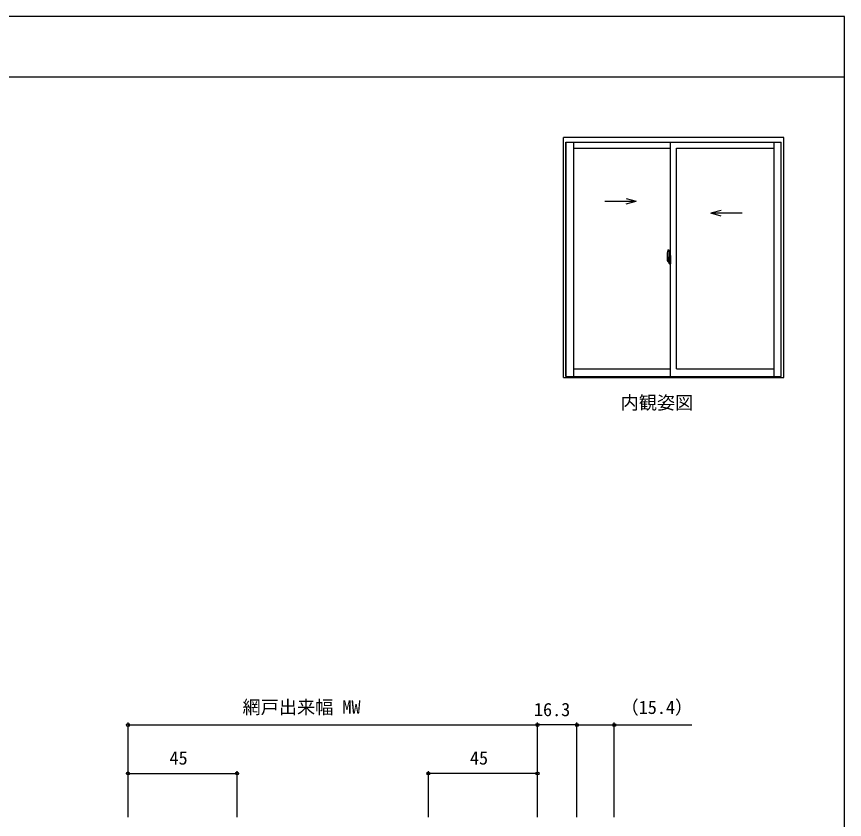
# Model space of a CAD drawing. Units: millimetres, scale not verified. Extents: x -437 to 438, y -331 to 329.
# Drawn here: x 96.5 to 438.2, y -37.8 to 293.7 of the extents above; entities that cross this region are included whole.
import ezdxf
from ezdxf.enums import TextEntityAlignment as Align

# ---------------------------------------------------------------- set-up
doc = ezdxf.new("R2010")
doc.units = ezdxf.units.MM
doc.header["$LTSCALE"] = 2
for name, color, linetype in [('0-1_USER1', 3, 'Continuous'), ('0-6_YKK_A1', 4, 'Continuous'), ('0-7_YKK_D', 6, 'Continuous'), ('0-8_YKK_ZWAK', 7, 'Continuous')]:
    doc.layers.add(name, color=color, linetype=linetype)
doc.styles.add('ＭＳ ゴシック', font='')
doc.styles.get('ＭＳ ゴシック').set_extended_font_data('MS Gothic')

msp = doc.modelspace()

# ---------------------------------------------------------------- linework, layer by layer
at = {"layer": '0-6_YKK_A1'}
for p, q in [((413.2, 243.7), (322.2, 243.7)), ((322.2, 144.67), (322.2, 243.7)), ((413.2, 144.67), (413.2, 243.7)), ((323.26, 145.02), (323.26, 241.865)), ((323.26, 241.865), (412.14, 241.865)), ((323.385, 145.02), (323.385, 241.865)), ((326.335, 241.865), (326.335, 145.02)), ((326.335, 239.365), (366.45, 239.365)), ((366.45, 145.02), (366.45, 241.865)), ((368.95, 148.2), (368.95, 239.365)), ((368.95, 239.365), (409.065, 239.365)), ((409.065, 241.865), (409.065, 145.02)), ((412.015, 145.02), (412.015, 241.865)), ((412.14, 145.017), (412.14, 241.865)), ((339.355, 217.46), (352.295, 217.46)), ((348.062, 218.594), (352.295, 217.46)), ((348.062, 216.326), (352.295, 217.46)), ((387.338, 213.594), (383.105, 212.46)), ((396.045, 212.46), (383.105, 212.46)), ((387.338, 211.326), (383.105, 212.46)), ((365.05, 195.088), (365.05, 192.87)), ((365.291, 197.342), (365.724, 197.357)), ((365.75, 197.332), (365.75, 194.073)), ((365.875, 195.038), (365.875, 194.133)), ((366, 195.088), (365.925, 195.088)), ((366, 195.088), (366, 194.133)), ((366, 195.063), (366.025, 195.063)), ((366.025, 195.093), (366.45, 195.108)), ((366.025, 195.093), (366.025, 194.108)), ((366.025, 195.063), (366.025, 194.108)), ((366.45, 195.108), (366.45, 191.608)), ((365.906, 193.358), (364.87, 193.358)), ((364.887, 193.358), (366.214, 193.358)), ((365.098, 192.82), (365.305, 192.813)), ((365.638, 194.225), (365.25, 194.225)), ((365.25, 193.165), (365.25, 194.225)), ((365.25, 193.162), (365.25, 193.165)), ((365.251, 193.115), (365.25, 193.162)), ((365.251, 193.126), (365.25, 193.162)), ((365.275, 194.152), (365.638, 194.152)), ((365.275, 193.173), (365.275, 194.152)), ((365.305, 192.985), (365.305, 192.813)), ((365.52, 192.985), (365.305, 192.985)), ((365.34, 192.916), (365.305, 192.916)), ((365.34, 192.868), (365.575, 192.868)), ((365.34, 192.738), (365.34, 192.868)), ((365.34, 192.722), (365.34, 192.738)), ((365.34, 192.722), (365.629, 192.722)), ((365.45, 192.469), (365.45, 192.419)), ((365.638, 192.419), (365.45, 192.419)), ((365.475, 192.494), (365.638, 192.494)), ((365.52, 192.992), (365.52, 192.958)), ((365.56, 192.992), (365.52, 192.992)), ((365.56, 193.776), (365.56, 192.958)), ((365.735, 193.776), (365.56, 193.776)), ((365.575, 193.444), (365.56, 193.444)), ((365.575, 193.33), (365.575, 193.528)), ((365.575, 193.33), (365.675, 193.33)), ((365.575, 193.33), (365.575, 193.33)), ((365.575, 193.256), (365.575, 193.33)), ((365.575, 193.256), (365.675, 193.256)), ((365.575, 193.21), (365.575, 193.256)), ((365.575, 193.21), (365.675, 193.21)), ((365.575, 193.016), (365.575, 193.21)), ((365.575, 193.016), (365.675, 193.016)), ((365.575, 192.962), (365.575, 193.016)), ((365.575, 192.962), (365.675, 192.962)), ((365.575, 192.958), (365.575, 192.962)), ((365.6, 193.358), (366.624, 193.358)), ((365.675, 192.916), (365.663, 192.916)), ((365.675, 193.948), (365.675, 193.998)), ((365.675, 193.776), (365.675, 193.553)), ((365.75, 193.657), (365.675, 193.657)), ((365.675, 193.33), (365.675, 192.532)), ((365.845, 193.33), (365.675, 193.33)), ((365.675, 193.33), (365.675, 193.33)), ((365.675, 193.256), (365.675, 193.33)), ((365.675, 193.21), (365.675, 193.256)), ((365.675, 193.016), (365.675, 193.21)), ((365.675, 193.186), (365.675, 192.916)), ((365.675, 192.962), (365.675, 193.016)), ((365.675, 192.958), (365.675, 192.962)), ((365.675, 192.958), (365.675, 192.827)), ((365.675, 192.827), (365.675, 192.814)), ((365.675, 192.814), (365.675, 192.763)), ((365.735, 194.073), (365.735, 193.776)), ((365.75, 194.073), (365.735, 194.073)), ((365.75, 194.112), (365.75, 193.553)), ((365.75, 193.553), (365.75, 193.906)), ((365.75, 193.615), (365.75, 193.85)), ((365.75, 192.809), (365.75, 193.33)), ((365.75, 193.33), (365.75, 192.532)), ((365.775, 193.931), (365.875, 193.933)), ((365.875, 192.783), (365.775, 192.784)), ((366, 194.133), (365.875, 194.133)), ((365.875, 193.765), (365.875, 194.078)), ((365.875, 192.637), (365.875, 192.95)), ((365.875, 191.678), (365.875, 192.583)), ((366, 192.583), (365.875, 192.583)), ((366.025, 194.108), (365.899, 194.103)), ((366.025, 192.608), (365.899, 192.612)), ((365.9, 194.108), (365.9, 194.133)), ((366.025, 194.108), (365.9, 194.108)), ((365.9, 192.608), (365.9, 192.583)), ((366.025, 192.608), (365.9, 192.608)), ((365.923, 193.692), (365.923, 193.023)), ((366, 191.628), (365.925, 191.628)), ((365.935, 193.691), (365.935, 192.674)), ((366.42, 193.732), (365.96, 193.716)), ((365.96, 192.65), (366.42, 192.634)), ((366, 192.758), (366, 192.7)), ((366, 191.628), (366, 192.583)), ((366, 191.653), (366.025, 191.653)), ((366.375, 192.783), (366.025, 192.783)), ((366.025, 192.675), (366.375, 192.675)), ((366.025, 191.653), (366.025, 192.608)), ((366.105, 193.848), (366.105, 193.778)), ((366.29, 193.873), (366.13, 193.873)), ((366.13, 193.753), (366.29, 193.753)), ((366.315, 193.848), (366.315, 193.778)), ((366.4, 192.758), (366.4, 192.7)), ((366.435, 193.717), (366.435, 192.648)), ((366.435, 193.717), (366.435, 193.711)), ((366.45, 193.495), (366.435, 193.495)), ((366.45, 193.17), (366.435, 193.17)), ((326.335, 148.2), (366.45, 148.2)), ((368.95, 148.2), (409.065, 148.2)), ((322.2, 144.67), (413.2, 144.67)), ((323.26, 145.02), (412.14, 145.02))]:
    msp.add_line(p, q, dxfattribs=at)
for points in [[(365.34, 192.868), (365.34, 192.958), (365.575, 192.958), (365.675, 192.958)], [(365.45, 192.419), (365.428, 192.45), (365.417, 192.466)], [(365.672, 192.747), (365.669, 192.741), (365.664, 192.735), (365.653, 192.727), (365.638, 192.723), (365.621, 192.722), (365.61, 192.724), (365.599, 192.727), (365.575, 192.738), (365.575, 192.738)], [(365.675, 194.115), (365.675, 193.776), (365.675, 193.553)], [(365.675, 193.553), (365.845, 193.553), (365.845, 193.355)], [(365.675, 193.355), (365.845, 193.355), (365.845, 193.33)], [(365.923, 193.692), (365.923, 193.692), (365.914, 193.694), (365.904, 193.699), (365.892, 193.711), (365.879, 193.738), (365.875, 193.765)], [(365.875, 192.95), (365.875, 192.959), (365.883, 192.987), (365.89, 193), (365.899, 193.012), (365.907, 193.018), (365.918, 193.023), (365.923, 193.023)], [(366.025, 192.608), (366.025, 191.622), (366.45, 191.608)]]:
    msp.add_lwpolyline(points, dxfattribs=at)
for centre, radius, start, end in [((378.3, 195.046), 13.25, 170.20654, 179.82143), ((365.292, 197.292), 0.05, 92, 170.20654), ((365.725, 197.332), 0.025, 0, 92), ((365.925, 195.038), 0.05, 90, 180), ((365.1, 192.87), 0.05, 180, 268), ((365.275, 194.177), 0.025, 180, 270), ((366.726, 193.163), 1.476, 179.91894, 190.81318), ((366.558, 193.105), 1.307, 179.5362, 192.85144), ((366.747, 193.132), 1.472, 178.42075, 189.33089), ((366.199, 193.026), 0.933, 188.62914, 193.1575), ((366.558, 193.105), 1.307, 192.85144, 209.23122), ((366.199, 193.026), 0.933, 193.1575, 216.63292), ((366.16, 193.046), 0.88, 189.9821, 192.05297), ((366.16, 193.046), 0.88, 192.05297, 218.82619), ((365.475, 192.469), 0.025, 90, 180), ((365.58, 192.963), 0.095, 266.91231, 356.7406), ((365.638, 194.112), 0.113, 0, 90), ((365.638, 194.115), 0.0375, 0, 90), ((365.638, 192.532), 0.0375, 270, 0), ((365.638, 192.532), 0.113, 270, 0), ((365.775, 193.906), 0.025, 91, 180), ((365.775, 192.809), 0.025, 180, 269.00002), ((365.9, 194.078), 0.025, 91.99999, 180), ((365.9, 192.637), 0.025, 180, 268.00001), ((365.925, 191.678), 0.05, 180, 270), ((365.96, 193.69), 0.0254, 88.99206, 157.90245), ((365.96, 192.675), 0.0256, 202.43823, 270.66726), ((366.025, 192.758), 0.025, 90, 180), ((366.025, 192.7), 0.025, 180, 270), ((366.13, 193.848), 0.025, 90, 180), ((366.13, 193.778), 0.025, 180, 270), ((366.29, 193.848), 0.025, 0, 90), ((366.29, 193.778), 0.025, 270, 0), ((366.375, 192.758), 0.025, 0, 90), ((366.375, 192.7), 0.025, 270, 0)]:
    msp.add_arc(centre, radius, start, end, dxfattribs=at)
for centre, major_axis, ratio, start_param, end_param in [((365.675, 193.528), (-0.1, 0), 0.251336, 4.712389, 6.2831853), ((365.675, 193.33), (0.1, 0), 0.251336, 1.5707963, 3.1415927), ((365.575, 192.763), (0.1, 0), 0.637322, 6.0305051, 6.2831853), ((365.96, 193.691), (-0.0236, 0.0086), 0.995692, 6.2803203, 6.6313047), ((365.96, 192.674), (0.0236, 0.0086), 0.995692, 2.7934732, 3.1444576), ((366.42, 193.717), (0.0106, 0.011), 0.965668, 5.4977978, 7.1034794), ((366.42, 192.649), (-0.0106, 0.011), 0.965668, 2.3212985, 3.9269802)]:
    msp.add_ellipse(centre, major_axis=major_axis, ratio=ratio, start_param=start_param, end_param=end_param, dxfattribs=at)
at = {"layer": '0-7_YKK_D'}
for p, q in [((142.5, -36.798), (142.5, 2.202)), ((142.5, 1.202), (311.498, 1.202)), ((311.498, -36.798), (311.498, 2.202)), ((311.498, -36.798), (311.498, 2.202)), ((327.8, 1.202), (311.498, 1.202)), ((327.8, -36.798), (327.8, 2.202)), ((327.8, -36.798), (327.8, 2.202)), ((343.2, -36.798), (343.2, 2.202)), ((142.5, -36.798), (142.5, -17.798)), ((142.5, -18.798), (187.5, -18.798)), ((187.5, -36.798), (187.5, -17.798)), ((266.498, -36.798), (266.498, -17.798)), ((311.498, -18.798), (266.498, -18.798)), ((311.498, -36.798), (311.498, -17.798))]:
    msp.add_line(p, q, dxfattribs=at)
msp.add_lwpolyline([(327.8, 1.202), (343.2, 1.202), (375.276, 1.202)], dxfattribs=at)
for centre in [(142.5, 1.202), (311.498, 1.202), (311.498, 1.202), (327.8, 1.202), (327.8, 1.202), (343.2, 1.202), (142.5, -18.798), (187.5, -18.798), (266.498, -18.798), (311.498, -18.798)]:
    msp.add_circle(centre, 0.637, dxfattribs=at)
at = {"layer": '0-8_YKK_ZWAK'}
for p, q in [((438.2, 293.7), (-436.8, 293.7)), ((438.2, 268.7), (-436.8, 268.7))]:
    msp.add_line(p, q, dxfattribs=at)
msp.add_lwpolyline([(-436.8, -331.3), (438.2, -331.3), (438.2, 293.7)], dxfattribs=at)

# ---------------------------------------------------------------- texts
at = {"layer": '0-1_USER1', "style": 'ＭＳ ゴシック'}
msp.add_text('内観姿図', height=5.499, dxfattribs=at).set_placement((345.818, 129.891), align=Align.BOTTOM_LEFT)
at = {"layer": '0-7_YKK_D', "style": 'ＭＳ ゴシック'}
for s, p in [('網戸出来幅 MW', (189.755, 4.182)), ('16.3', (310.061, 3.202)), ('（15.4）', (345.79, 4.097)), ('45', (159.631, -16.798)), ('45', (283.629, -16.798))]:
    msp.add_text(s, height=5.499, dxfattribs=at).set_placement(p, align=Align.BOTTOM_LEFT)

doc.saveas('drawing.dxf')
